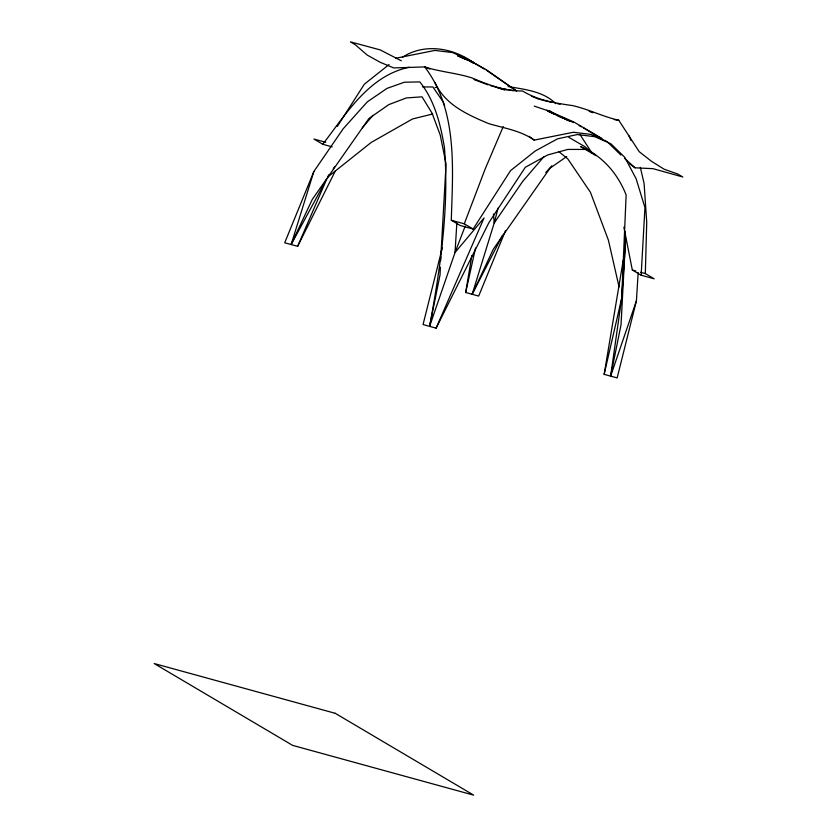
<?xml version="1.0" encoding="UTF-8"?>
<svg xmlns="http://www.w3.org/2000/svg" width="837" height="837" viewBox="0 0 837 837"><rect width="100%" height="100%" fill="white"/><g stroke="black" fill="none" stroke-linecap="round" stroke-linejoin="round"><path stroke-width="1.26" d="M640.587 272.276L645.317 273.573L654.147 278.805L641.152 275.227L644.95 207.586L636.089 178.668L624.758 157.314L610.864 143.786L594.866 136.693L577.258 134.558L557.547 138.837L535.272 150.963L510.528 170.643L473.125 229.045L460.13 225.477L451.289 220.246C452.817 168.781 457.891 110.442 424.725 66.918L393.725 67.923L380.228 62.304L367.244 55.096L355.286 44.748L350.379 41.85L380.155 49.885L401.3 60.808M645.317 273.573L646.729 222.339L644.092 183.47L640.315 167.306M568.783 137.331L584.184 146.255L595.975 155.661L580.616 146.601C602.127 155.462 617.769 173.531 626.139 195L621.671 298.37L610.644 376.127L636.423 300.786L638.171 272.496M440.388 267.181L440.032 274.934L429.611 326.378L436.108 328.156L488.934 222.59L525.322 167.285L547.66 154.96L567.779 149.436L586.099 149.425M440.691 260.715L440.869 256.844M440.984 254.26L446.069 164.042L440.22 135.008L432.038 113.141L422.036 96.82L406.332 97.95L388.807 104.615L368.95 118.467L312.285 199.426L291.14 244.53L284.706 242.782L313.865 171.491L343.149 128.814L367.297 101.873L387.039 88.377L404.386 82.225L419.829 81.911C434.821 100.607 440.513 124.305 444.416 147.458C449.291 207.534 440.44 267.421 429.611 326.378L423.051 324.557L442.396 247.459M456.845 223.134L455.014 252.565L429.611 326.378M625.501 239.539L621.054 324.683L610.644 376.127M505.412 230.855L478.67 296.068L465.675 292.5L471.869 255.505M636.423 300.786L617.141 377.916L604.147 374.348L623.356 259.533M465.675 292.5L475.531 248.014M604.147 374.348L621.671 298.37L625.521 242.165L625.291 231.818M498.099 208.068L494.196 223.019L472.173 294.279L502.535 235.239M335.365 170.905L297.637 246.319L291.14 244.53L313.865 171.491M473.125 229.045L464.284 223.824L485.23 168.833L503.246 126.554M465.194 226.095L455.014 252.565L484.048 217.955L436.108 328.156M297.637 246.319L327.016 178.396L291.14 244.53M472.173 294.279L493.317 249.175L549.982 168.216L566.701 156.561M432.687 113.989L412.484 118.98L371.168 142.457L327.529 177.214L328.92 174.996M337.311 126.408L364.325 84.223L389.069 64.543M327.529 177.214L328.983 175.069M333.314 168.655L334.758 166.511M325.739 142.3L313.927 139.057L322.758 144.278C346.058 114.062 368.929 75.539 409.283 67.263M362.295 127.81L373.009 115.339M544.144 156.435L522.696 181.388L494.196 223.019L493.485 214.031M545.797 172.516L551.834 165.789M402.43 57.272C424.401 42.854 453.037 47.824 473.501 62.597L457.504 55.504L473.501 62.597M435.083 87.613L437.542 86.943M395.734 58.255L434.916 50.419L452.535 52.564L468.521 59.657L484.257 69.011M434.978 82.455C444.771 104.751 467.831 114.836 488.735 123.625C504.261 128.239 520.656 130.562 534.205 140.103L573.387 132.267L591.006 134.412L606.992 141.505L620.887 155.023M422.685 86.922L432.896 86.985L443.296 102.083L444.688 105.64M508.143 86.525C524.422 89.413 543.475 91.254 555.747 103.652M629.863 164.021L635.021 167.808L653.059 168.676L682.814 176.994L677.844 174.054L664.097 169.2L651.364 161.217L639.165 151.643L618.752 120.246C602.996 116.667 588.495 109.239 572.738 105.619C555.412 103.15 537.752 100.304 522.581 91.003C504.774 91.16 488.086 84.715 471.922 77.904C456.468 72.955 440.157 71.909 424.725 66.918L429.925 69.063M614.243 119.586L618.752 120.246M557.651 103.757L560.12 104.196M498.005 87.948L513.259 90.71M501.405 88.858L506.301 89.873M501.091 88.973L504.669 89.779L490.356 85.541M551.562 102.386L538.275 99.017L531.369 96.14M322.758 144.278L332.205 146.873M451.289 220.246L464.284 223.824M623.879 227.193L632.322 270.006L635.858 270.979M534.257 106.121L549.606 111.279M589.175 111.373L592.826 112.723M473.993 79.588L487.971 84.83M569.411 121.051L546.948 110.285L573.805 121.972L602.023 138.565M554.774 114.355L547.963 111.195L573.607 122.579M470.781 61.802L473.794 63.131L471.513 62.095M457.849 55.88L464.681 58.988M557.044 115.412L561.585 117.525M560.246 116.542L567.005 119.858M560.152 116.814L563.531 118.467M579.162 125.571L581.391 126.774M583.619 127.967L601.531 138.639M560.549 116.877L549.689 110.997L551.813 112.44M470.98 61.195L486.475 69.816L516.596 91.034L486.349 70.193M632.322 270.006L641.152 275.227M529.047 136.316L534.205 140.103M558.844 151.643L567.727 158.789L590.43 192.28L608.415 240.188L619.077 286.986M624.664 158.434L635.021 167.808M464.661 57.376L467.444 60.076M579.895 134.401L591.78 152.742M629.005 135.782L631.056 140.564M335.218 713.302L154.186 663.542L292.657 745.39L473.69 795.15L335.218 713.302"/></g></svg>
